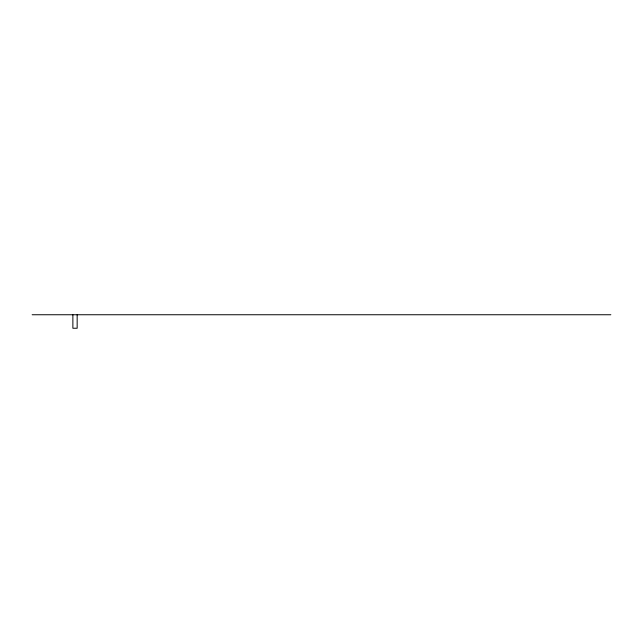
<?xml version="1.0" encoding="UTF-8"?>
<svg xmlns="http://www.w3.org/2000/svg" width="643" height="643" viewBox="0 0 643 643"><rect width="100%" height="100%" fill="white"/><g stroke="black" fill="none" stroke-linecap="round" stroke-linejoin="round"><path stroke-width="0.96" d="M32.15 314.748L610.85 314.748M77.16 314.748L77.16 328.251L72.876 328.251L72.876 314.748"/></g></svg>
